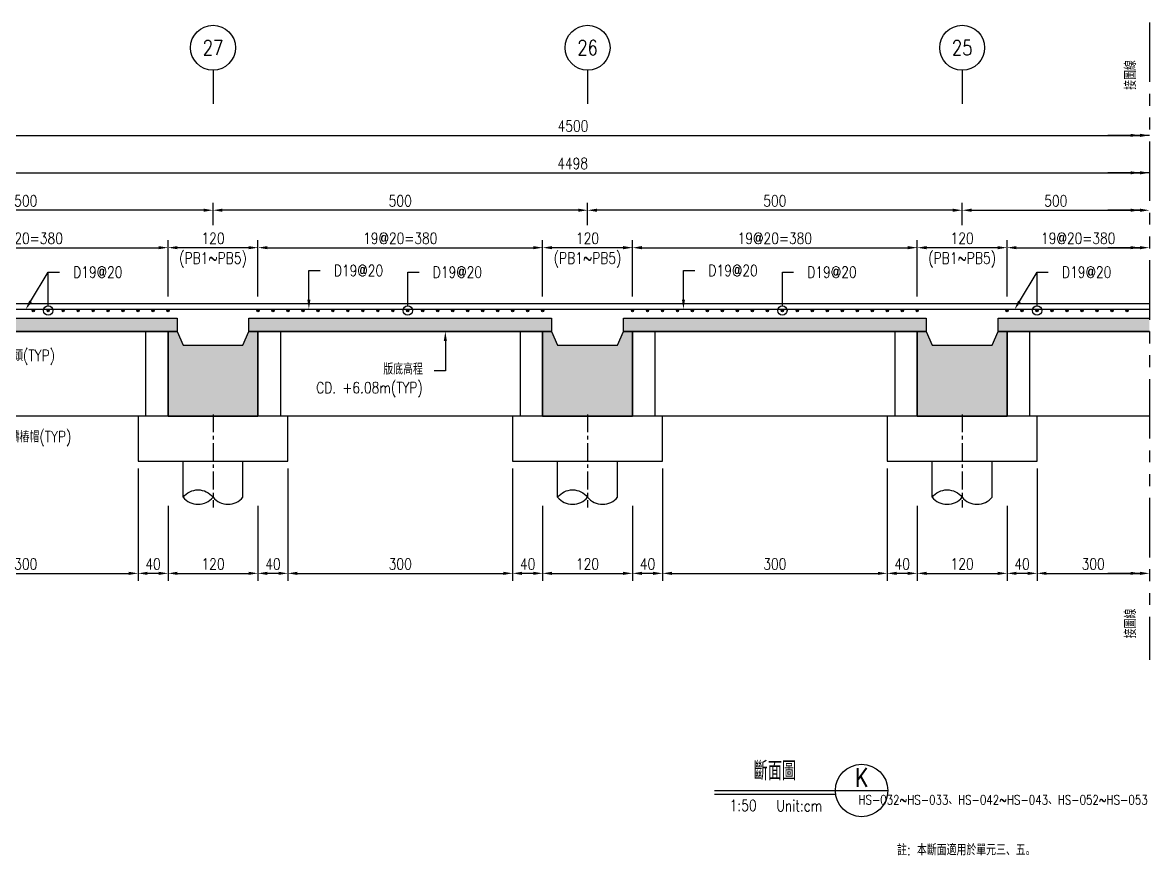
# Model space of a CAD drawing. Extents: x -791 to 13121, y -31587 to 2944.
# Drawn here: x 911 to 2415, y -16362 to -15249 of the extents above; entities that cross this region are included whole.
import ezdxf
from ezdxf import colors
from ezdxf.entities.mleader import LeaderData, LeaderLine
from ezdxf.enums import TextEntityAlignment as Align
from ezdxf.math import Vec2, Vec3

# ---------------------------------------------------------------- set-up
doc = ezdxf.new("R2010")
doc.units = 0
doc.header["$LTSCALE"] = 0.05
doc.linetypes.add('CENTER', pattern=[50.8, 31.75, -6.35, 6.35, -6.35])
doc.linetypes.add('PHANTOM', pattern=[63.5, 31.75, -6.35, 6.35, -6.35, 6.35, -6.35])
doc.layers.get('0').update_dxf_attribs({"linetype": 'CONTINUOUS'})
doc.layers.get('Defpoints').update_dxf_attribs({"linetype": 'CONTINUOUS'})
for name, color, linetype in [('HB_0', 7, 'CONTINUOUS'), ('HB_DIM', 1, 'CONTINUOUS'), ('HB_ReBar', 3, 'CONTINUOUS'), ('HB_SYMBOLS', 7, 'CONTINUOUS'), ('HB_TXT_CTEXT', 2, 'CONTINUOUS'), ('底圖', 7, 'CONTINUOUS'), ('預鑄梁', 4, 'CONTINUOUS'), ('預鑄版_HATCH', 253, 'CONTINUOUS')]:
    doc.layers.add(name, color=color, linetype=linetype)
doc.styles.get("Standard").update_dxf_attribs({"font": 'ROMANS.shx', "width": 0.8, "bigfont": 'lchinap.shx'})
doc.dimstyles.new('50cm', dxfattribs={"dimscale": 5, "dimtxt": 3, "dimasz": 2.5, "dimexe": 2, "dimexo": 2, "dimgap": 1, "dimtad": 1, "dimdsep": 46, "dimtxsty": 'Standard', "dimcen": 0, "dimclrt": 2, "dimadec": 0, "dimazin": 0, "dimtfac": 1, "dimtix": 1, "dimtmove": 2, "dimatfit": 3, "dimfxl": 0, "dimtolj": 1, "dimtzin": 0, "dimarcsym": 0})

# ---------------------------------------------------------------- blocks, each defined once
blk = doc.blocks.new('CA')
at = {"layer": 'HB_SYMBOLS', "color": 3, "linetype": 'Continuous'}
blk.add_line((0, 0), (14, 0), dxfattribs=at)
at = {"layer": 'HB_SYMBOLS', "color": 4, "linetype": 'Continuous'}
blk.add_circle((7, 0), 7, dxfattribs=at)
at = {"layer": 'HB_SYMBOLS', "color": 3, "linetype": 'Continuous', "width": 0.8}
blk.add_attdef('A', text='', height=5, dxfattribs=at).set_placement((7, 3.5), align=Align.MIDDLE)
at = {"layer": 'HB_SYMBOLS', "color": 1, "linetype": 'Continuous', "width": 0.8}
blk.add_attdef('HB2002', text='', height=2.5, dxfattribs=at).set_placement((7, -2.5), align=Align.MIDDLE)
blk = doc.blocks.new('*D2001')
at = {"layer": 'Defpoints', "color": 0}
for p in [(0, 325), (-1999, 150), (0, 150)]:
    blk.add_point(p, dxfattribs=at)
at = {"layer": 'HB_DIM', "color": 0, "lineweight": -2}
for p, q in [((-1999, 160), (-1999, 335)), ((-1986.5, 325), (-12.5, 325))]:
    blk.add_line(p, q, dxfattribs=at)
at = {"layer": 'HB_DIM', "color": 0}
for points in [[(-1986.5, 327.1), (-1986.5, 322.9), (-1999, 325)], [(-12.5, 327.1), (-12.5, 322.9), (0, 325)]]:
    blk.add_solid(points, dxfattribs=at)
at = {"layer": 'HB_DIM', "color": 2, "insert": (-770, 337.5), "char_height": 15, "attachment_point": 5}
blk.add_mtext('\\A1;4498', dxfattribs=at)
blk = doc.blocks.new('*D2002')
at = {"layer": 'Defpoints', "color": 0}
for p in [(0, 375), (-2000, 150), (0, 150)]:
    blk.add_point(p, dxfattribs=at)
at = {"layer": 'HB_DIM', "color": 0, "lineweight": -2}
for p, q in [((-2000, 160), (-2000, 385)), ((-1987.5, 375), (-12.5, 375))]:
    blk.add_line(p, q, dxfattribs=at)
at = {"layer": 'HB_DIM', "color": 0}
for points in [[(-1987.5, 377.1), (-1987.5, 372.9), (-2000, 375)], [(-12.5, 377.1), (-12.5, 372.9), (0, 375)]]:
    blk.add_solid(points, dxfattribs=at)
at = {"layer": 'HB_DIM', "color": 2, "insert": (-769.5, 387.5), "char_height": 15, "attachment_point": 5}
blk.add_mtext('\\A1;4500', dxfattribs=at)
blk = doc.blocks.new('預鑄樁帽2x2')
at = {"layer": 'HB_0'}
blk.add_lwpolyline([(-100, 0), (100, 0), (100, 60), (-100, 60)], close=True, dxfattribs=at)
blk = doc.blocks.new('PB2')
at = {"layer": 'HB_0'}
h = blk.add_hatch(color=253, dxfattribs=at)
h.dxf.hatch_style = 1
h.paths.add_polyline_path([(0, 0), (0, 113), (12, 113), (20, 95), (100, 95), (108, 113), (120, 113), (120, 0)])
at = {"layer": '預鑄梁'}
blk.add_lwpolyline([(0, 0), (0, 113), (12, 113), (20, 95), (100, 95), (108, 113), (120, 113), (120, 0), (0, 0)], dxfattribs=at)
blk = doc.blocks.new('PS57')
at = {"layer": '預鑄版_HATCH', "linetype": 'Continuous'}
h = blk.add_hatch(color=256, dxfattribs=at)
h.dxf.hatch_style = 2
h.paths.add_polyline_path([(0, 18), (404, 18), (404, 0), (0, 0)])
at = {"layer": 'HB_0', "color": 7, "linetype": 'Continuous'}
blk.add_lwpolyline([(0, 18), (404, 18), (404, 0), (0, 0)], close=True, dxfattribs=at)
blk = doc.blocks.new('gr_t')
at = {"layer": 'HB_SYMBOLS', "color": 4, "linetype": 'Continuous'}
blk.add_line((0, -6), (0, -15), dxfattribs=at)
blk.add_circle((0, 0), 6, dxfattribs=at)
at = {"layer": 'HB_SYMBOLS', "color": 4, "linetype": 'Continuous', "width": 0.8}
blk.add_attdef('A', text='', height=4.5, dxfattribs=at).set_placement((0, 0), align=Align.MIDDLE)
blk = doc.blocks.new('*D2005')
at = {"layer": 'Defpoints', "color": 0}
for p in [(-310, 225), (-690, 150), (-310, 150)]:
    blk.add_point(p, dxfattribs=at)
at = {"layer": 'HB_DIM', "color": 0, "lineweight": -2}
for p, q in [((-690, 160), (-690, 235)), ((-310, 160), (-310, 235)), ((-677.5, 225), (-322.5, 225))]:
    blk.add_line(p, q, dxfattribs=at)
at = {"layer": 'HB_DIM', "color": 0}
for points in [[(-677.5, 227.1), (-677.5, 222.9), (-690, 225)], [(-322.5, 227.1), (-322.5, 222.9), (-310, 225)]]:
    blk.add_solid(points, dxfattribs=at)
at = {"layer": 'HB_DIM', "color": 2, "insert": (-500, 237.5), "char_height": 15, "attachment_point": 5}
blk.add_mtext('\\A1;19@20=380', dxfattribs=at)
blk = doc.blocks.new('*D2006')
at = {"layer": 'Defpoints', "color": 0}
for p in [(-810, 225), (-1190, 150), (-810, 150)]:
    blk.add_point(p, dxfattribs=at)
at = {"layer": 'HB_DIM', "color": 0, "lineweight": -2}
for p, q in [((-1190, 160), (-1190, 235)), ((-810, 160), (-810, 235)), ((-1177.5, 225), (-822.5, 225))]:
    blk.add_line(p, q, dxfattribs=at)
at = {"layer": 'HB_DIM', "color": 0}
for points in [[(-1177.5, 227.1), (-1177.5, 222.9), (-1190, 225)], [(-822.5, 227.1), (-822.5, 222.9), (-810, 225)]]:
    blk.add_solid(points, dxfattribs=at)
at = {"layer": 'HB_DIM', "color": 2, "insert": (-1000, 237.5), "char_height": 15, "attachment_point": 5}
blk.add_mtext('\\A1;19@20=380', dxfattribs=at)
blk = doc.blocks.new('*D2007')
at = {"layer": 'Defpoints', "color": 0}
for p in [(-1310, 225), (-1690, 150), (-1310, 150)]:
    blk.add_point(p, dxfattribs=at)
at = {"layer": 'HB_DIM', "color": 0, "lineweight": -2}
for p, q in [((-1690, 160), (-1690, 235)), ((-1310, 160), (-1310, 235)), ((-1677.5, 225), (-1322.5, 225))]:
    blk.add_line(p, q, dxfattribs=at)
at = {"layer": 'HB_DIM', "color": 0}
for points in [[(-1677.5, 227.1), (-1677.5, 222.9), (-1690, 225)], [(-1322.5, 227.1), (-1322.5, 222.9), (-1310, 225)]]:
    blk.add_solid(points, dxfattribs=at)
at = {"layer": 'HB_DIM', "color": 2, "insert": (-1500, 237.5), "char_height": 15, "attachment_point": 5}
blk.add_mtext('\\A1;19@20=380', dxfattribs=at)
blk = doc.blocks.new('ReBarPoint')
at = {"layer": 'HB_0'}
h = blk.add_hatch(color=0, dxfattribs=at)
h.dxf.hatch_style = 1
edge = h.paths.add_edge_path()
edge.add_arc((0, 0), 1.5, 0, 360)
at = {"layer": 'HB_ReBar', "color": 0}
blk.add_circle((0, 0), 1.5, dxfattribs=at)
blk = doc.blocks.new('*D2011')
at = {"layer": 'Defpoints', "color": 0}
for p in [(-850, -60), (-1150, -110), (-850, -210)]:
    blk.add_point(p, dxfattribs=at)
at = {"layer": 'HB_DIM', "color": 0, "lineweight": -2}
for p, q in [((-850, -70), (-850, -220)), ((-1150, -120), (-1150, -220)), ((-1137.5, -210), (-862.5, -210))]:
    blk.add_line(p, q, dxfattribs=at)
at = {"layer": 'HB_DIM', "color": 0}
for points in [[(-1137.5, -207.9), (-1137.5, -212.1), (-1150, -210)], [(-862.5, -207.9), (-862.5, -212.1), (-850, -210)]]:
    blk.add_solid(points, dxfattribs=at)
at = {"layer": 'HB_DIM', "color": 2, "insert": (-1000, -197.5), "char_height": 15, "attachment_point": 5}
blk.add_mtext('\\A1;300', dxfattribs=at)
blk = doc.blocks.new('*D2012')
at = {"layer": 'Defpoints', "color": 0}
for p in [(-1310, -110), (-1190, -110), (-1190, -210)]:
    blk.add_point(p, dxfattribs=at)
at = {"layer": 'HB_DIM', "color": 0, "lineweight": -2}
for p, q in [((-1310, -120), (-1310, -220)), ((-1190, -120), (-1190, -220)), ((-1297.5, -210), (-1202.5, -210))]:
    blk.add_line(p, q, dxfattribs=at)
at = {"layer": 'HB_DIM', "color": 0}
for points in [[(-1297.5, -207.9), (-1297.5, -212.1), (-1310, -210)], [(-1202.5, -207.9), (-1202.5, -212.1), (-1190, -210)]]:
    blk.add_solid(points, dxfattribs=at)
at = {"layer": 'HB_DIM', "color": 2, "insert": (-1250, -197.5), "char_height": 15, "attachment_point": 5}
blk.add_mtext('\\A1;120', dxfattribs=at)
blk = doc.blocks.new('*D2013')
at = {"layer": 'Defpoints', "color": 0}
for p in [(-1150, -60), (-1190, -110), (-1190, -210)]:
    blk.add_point(p, dxfattribs=at)
at = {"layer": 'HB_DIM', "color": 0, "lineweight": -2}
for p, q in [((-1150, -70), (-1150, -220)), ((-1190, -120), (-1190, -220)), ((-1162.5, -210), (-1177.5, -210))]:
    blk.add_line(p, q, dxfattribs=at)
at = {"layer": 'HB_DIM', "color": 0}
for points in [[(-1177.5, -207.9), (-1177.5, -212.1), (-1190, -210)], [(-1162.5, -207.9), (-1162.5, -212.1), (-1150, -210)]]:
    blk.add_solid(points, dxfattribs=at)
at = {"layer": 'HB_DIM', "color": 2, "insert": (-1170, -197.5), "char_height": 15, "attachment_point": 5}
blk.add_mtext('\\A1;40', dxfattribs=at)
blk = doc.blocks.new('*D2014')
at = {"layer": 'Defpoints', "color": 0}
for p in [(-1650, -60), (-1350, -60), (-1350, -210)]:
    blk.add_point(p, dxfattribs=at)
at = {"layer": 'HB_DIM', "color": 0, "lineweight": -2}
for p, q in [((-1650, -70), (-1650, -220)), ((-1350, -70), (-1350, -220)), ((-1637.5, -210), (-1362.5, -210))]:
    blk.add_line(p, q, dxfattribs=at)
at = {"layer": 'HB_DIM', "color": 0}
for points in [[(-1637.5, -207.9), (-1637.5, -212.1), (-1650, -210)], [(-1362.5, -207.9), (-1362.5, -212.1), (-1350, -210)]]:
    blk.add_solid(points, dxfattribs=at)
at = {"layer": 'HB_DIM', "color": 2, "insert": (-1500, -197.5), "char_height": 15, "attachment_point": 5}
blk.add_mtext('\\A1;300', dxfattribs=at)
blk = doc.blocks.new('*D2015')
at = {"layer": 'Defpoints', "color": 0}
for p in [(-1350, -60), (-1310, -110), (-1350, -210)]:
    blk.add_point(p, dxfattribs=at)
at = {"layer": 'HB_DIM', "color": 0, "lineweight": -2}
for p, q in [((-1350, -70), (-1350, -220)), ((-1310, -120), (-1310, -220)), ((-1322.5, -210), (-1337.5, -210))]:
    blk.add_line(p, q, dxfattribs=at)
at = {"layer": 'HB_DIM', "color": 0}
for points in [[(-1337.5, -207.9), (-1337.5, -212.1), (-1350, -210)], [(-1322.5, -207.9), (-1322.5, -212.1), (-1310, -210)]]:
    blk.add_solid(points, dxfattribs=at)
at = {"layer": 'HB_DIM', "color": 2, "insert": (-1330, -197.5), "char_height": 15, "attachment_point": 5}
blk.add_mtext('\\A1;40', dxfattribs=at)
blk = doc.blocks.new('*D2021')
at = {"layer": 'Defpoints', "color": 0}
for p in [(-310, -110), (-190, -110), (-190, -210)]:
    blk.add_point(p, dxfattribs=at)
at = {"layer": 'HB_DIM', "color": 0, "lineweight": -2}
for p, q in [((-310, -120), (-310, -220)), ((-190, -120), (-190, -220)), ((-297.5, -210), (-202.5, -210))]:
    blk.add_line(p, q, dxfattribs=at)
at = {"layer": 'HB_DIM', "color": 0}
for points in [[(-297.5, -207.9), (-297.5, -212.1), (-310, -210)], [(-202.5, -207.9), (-202.5, -212.1), (-190, -210)]]:
    blk.add_solid(points, dxfattribs=at)
at = {"layer": 'HB_DIM', "color": 2, "insert": (-250, -197.5), "char_height": 15, "attachment_point": 5}
blk.add_mtext('\\A1;120', dxfattribs=at)
blk = doc.blocks.new('*D2022')
at = {"layer": 'Defpoints', "color": 0}
for p in [(-150, -60), (-190, -110), (-190, -210)]:
    blk.add_point(p, dxfattribs=at)
at = {"layer": 'HB_DIM', "color": 0, "lineweight": -2}
for p, q in [((-150, -70), (-150, -220)), ((-190, -120), (-190, -220)), ((-162.5, -210), (-177.5, -210))]:
    blk.add_line(p, q, dxfattribs=at)
at = {"layer": 'HB_DIM', "color": 0}
for points in [[(-177.5, -207.9), (-177.5, -212.1), (-190, -210)], [(-162.5, -207.9), (-162.5, -212.1), (-150, -210)]]:
    blk.add_solid(points, dxfattribs=at)
at = {"layer": 'HB_DIM', "color": 2, "insert": (-170, -197.5), "char_height": 15, "attachment_point": 5}
blk.add_mtext('\\A1;40', dxfattribs=at)
blk = doc.blocks.new('*D2023')
at = {"layer": 'Defpoints', "color": 0}
for p in [(-350, -60), (-650, -110), (-350, -210)]:
    blk.add_point(p, dxfattribs=at)
at = {"layer": 'HB_DIM', "color": 0, "lineweight": -2}
for p, q in [((-350, -70), (-350, -220)), ((-650, -120), (-650, -220)), ((-637.5, -210), (-362.5, -210))]:
    blk.add_line(p, q, dxfattribs=at)
at = {"layer": 'HB_DIM', "color": 0}
for points in [[(-637.5, -207.9), (-637.5, -212.1), (-650, -210)], [(-362.5, -207.9), (-362.5, -212.1), (-350, -210)]]:
    blk.add_solid(points, dxfattribs=at)
at = {"layer": 'HB_DIM', "color": 2, "insert": (-500, -197.5), "char_height": 15, "attachment_point": 5}
blk.add_mtext('\\A1;300', dxfattribs=at)
blk = doc.blocks.new('*D2024')
at = {"layer": 'Defpoints', "color": 0}
for p in [(-350, -60), (-310, -110), (-350, -210)]:
    blk.add_point(p, dxfattribs=at)
at = {"layer": 'HB_DIM', "color": 0, "lineweight": -2}
for p, q in [((-350, -70), (-350, -220)), ((-310, -120), (-310, -220)), ((-322.5, -210), (-337.5, -210))]:
    blk.add_line(p, q, dxfattribs=at)
at = {"layer": 'HB_DIM', "color": 0}
for points in [[(-337.5, -207.9), (-337.5, -212.1), (-350, -210)], [(-322.5, -207.9), (-322.5, -212.1), (-310, -210)]]:
    blk.add_solid(points, dxfattribs=at)
at = {"layer": 'HB_DIM', "color": 2, "insert": (-330, -197.5), "char_height": 15, "attachment_point": 5}
blk.add_mtext('\\A1;40', dxfattribs=at)
blk = doc.blocks.new('*D2025')
at = {"layer": 'Defpoints', "color": 0}
for p in [(-810, -110), (-690, -110), (-690, -210)]:
    blk.add_point(p, dxfattribs=at)
at = {"layer": 'HB_DIM', "color": 0, "lineweight": -2}
for p, q in [((-810, -120), (-810, -220)), ((-690, -120), (-690, -220)), ((-797.5, -210), (-702.5, -210))]:
    blk.add_line(p, q, dxfattribs=at)
at = {"layer": 'HB_DIM', "color": 0}
for points in [[(-797.5, -207.9), (-797.5, -212.1), (-810, -210)], [(-702.5, -207.9), (-702.5, -212.1), (-690, -210)]]:
    blk.add_solid(points, dxfattribs=at)
at = {"layer": 'HB_DIM', "color": 2, "insert": (-750, -197.5), "char_height": 15, "attachment_point": 5}
blk.add_mtext('\\A1;120', dxfattribs=at)
blk = doc.blocks.new('*D2026')
at = {"layer": 'Defpoints', "color": 0}
for p in [(-650, -60), (-690, -110), (-690, -210)]:
    blk.add_point(p, dxfattribs=at)
at = {"layer": 'HB_DIM', "color": 0, "lineweight": -2}
for p, q in [((-650, -70), (-650, -220)), ((-690, -120), (-690, -220)), ((-662.5, -210), (-677.5, -210))]:
    blk.add_line(p, q, dxfattribs=at)
at = {"layer": 'HB_DIM', "color": 0}
for points in [[(-677.5, -207.9), (-677.5, -212.1), (-690, -210)], [(-662.5, -207.9), (-662.5, -212.1), (-650, -210)]]:
    blk.add_solid(points, dxfattribs=at)
at = {"layer": 'HB_DIM', "color": 2, "insert": (-670, -197.5), "char_height": 15, "attachment_point": 5}
blk.add_mtext('\\A1;40', dxfattribs=at)
blk = doc.blocks.new('*D2027')
at = {"layer": 'Defpoints', "color": 0}
for p in [(-850, -60), (-810, -110), (-850, -210)]:
    blk.add_point(p, dxfattribs=at)
at = {"layer": 'HB_DIM', "color": 0, "lineweight": -2}
for p, q in [((-850, -70), (-850, -220)), ((-810, -120), (-810, -220)), ((-822.5, -210), (-837.5, -210))]:
    blk.add_line(p, q, dxfattribs=at)
at = {"layer": 'HB_DIM', "color": 0}
for points in [[(-837.5, -207.9), (-837.5, -212.1), (-850, -210)], [(-822.5, -207.9), (-822.5, -212.1), (-810, -210)]]:
    blk.add_solid(points, dxfattribs=at)
at = {"layer": 'HB_DIM', "color": 2, "insert": (-830, -197.5), "char_height": 15, "attachment_point": 5}
blk.add_mtext('\\A1;40', dxfattribs=at)
blk = doc.blocks.new('*D2028')
at = {"layer": 'Defpoints', "color": 0}
for p in [(0, 225), (0, 225), (-190, 150)]:
    blk.add_point(p, dxfattribs=at)
at = {"layer": 'HB_DIM', "color": 0, "lineweight": -2}
for p, q in [((-190, 160), (-190, 235)), ((-177.5, 225), (-12.5, 225))]:
    blk.add_line(p, q, dxfattribs=at)
at = {"layer": 'HB_DIM', "color": 0}
for points in [[(-177.5, 227.1), (-177.5, 222.9), (-190, 225)], [(-12.5, 227.1), (-12.5, 222.9), (0, 225)]]:
    blk.add_solid(points, dxfattribs=at)
at = {"layer": 'HB_DIM', "color": 2, "insert": (-95, 237.5), "char_height": 15, "attachment_point": 5}
blk.add_mtext('\\A1;19@20=380', dxfattribs=at)
blk = doc.blocks.new('*D2029')
at = {"layer": 'Defpoints', "color": 0}
for p in [(-150, -60), (0, -210), (0, -210)]:
    blk.add_point(p, dxfattribs=at)
at = {"layer": 'HB_DIM', "color": 0, "lineweight": -2}
for p, q in [((-150, -70), (-150, -220)), ((-137.5, -210), (-12.5, -210))]:
    blk.add_line(p, q, dxfattribs=at)
at = {"layer": 'HB_DIM', "color": 0}
for points in [[(-137.5, -207.9), (-137.5, -212.1), (-150, -210)], [(-12.5, -207.9), (-12.5, -212.1), (0, -210)]]:
    blk.add_solid(points, dxfattribs=at)
at = {"layer": 'HB_DIM', "color": 2, "insert": (-75, -197.5), "char_height": 15, "attachment_point": 5}
blk.add_mtext('\\A1;300', dxfattribs=at)
blk = doc.blocks.new('_DotBlank')
at = {"color": 0, "linetype": 'ByBlock', "lineweight": -2}
blk.add_line((-0.5, 0), (-1, 0), dxfattribs=at)
blk.add_circle((0, 0), 0.5, dxfattribs=at)
blk = doc.blocks.new('*D2031')
at = {"layer": 'Defpoints', "color": 0}
for p in [(-750, 275), (-750, 245), (-250, 245)]:
    blk.add_point(p, dxfattribs=at)
at = {"layer": 'HB_DIM', "color": 0, "lineweight": -2}
for p, q in [((-750, 255), (-750, 285)), ((-262.5, 275), (-737.5, 275)), ((-250, 255), (-250, 285))]:
    blk.add_line(p, q, dxfattribs=at)
at = {"layer": 'HB_DIM', "color": 0}
for points in [[(-737.5, 277.1), (-737.5, 272.9), (-750, 275)], [(-262.5, 277.1), (-262.5, 272.9), (-250, 275)]]:
    blk.add_solid(points, dxfattribs=at)
at = {"layer": 'HB_DIM', "color": 2, "insert": (-500, 287.5), "char_height": 15, "attachment_point": 5}
blk.add_mtext('\\A1;500', dxfattribs=at)
blk = doc.blocks.new('*D2032')
at = {"layer": 'Defpoints', "color": 0}
for p in [(-1250, 275), (-1250, 245), (-750, 245)]:
    blk.add_point(p, dxfattribs=at)
at = {"layer": 'HB_DIM', "color": 0, "lineweight": -2}
for p, q in [((-1250, 255), (-1250, 285)), ((-762.5, 275), (-1237.5, 275)), ((-750, 255), (-750, 285))]:
    blk.add_line(p, q, dxfattribs=at)
at = {"layer": 'HB_DIM', "color": 0}
for points in [[(-1237.5, 277.1), (-1237.5, 272.9), (-1250, 275)], [(-762.5, 277.1), (-762.5, 272.9), (-750, 275)]]:
    blk.add_solid(points, dxfattribs=at)
at = {"layer": 'HB_DIM', "color": 2, "insert": (-1000, 287.5), "char_height": 15, "attachment_point": 5}
blk.add_mtext('\\A1;500', dxfattribs=at)
blk = doc.blocks.new('*D2033')
at = {"layer": 'Defpoints', "color": 0}
for p in [(-1750, 275), (-1750, 245), (-1250, 245)]:
    blk.add_point(p, dxfattribs=at)
at = {"layer": 'HB_DIM', "color": 0, "lineweight": -2}
for p, q in [((-1750, 255), (-1750, 285)), ((-1262.5, 275), (-1737.5, 275)), ((-1250, 255), (-1250, 285))]:
    blk.add_line(p, q, dxfattribs=at)
at = {"layer": 'HB_DIM', "color": 0}
for points in [[(-1737.5, 277.1), (-1737.5, 272.9), (-1750, 275)], [(-1262.5, 277.1), (-1262.5, 272.9), (-1250, 275)]]:
    blk.add_solid(points, dxfattribs=at)
at = {"layer": 'HB_DIM', "color": 2, "insert": (-1500, 287.5), "char_height": 15, "attachment_point": 5}
blk.add_mtext('\\A1;500', dxfattribs=at)
blk = doc.blocks.new('*D2034')
at = {"layer": 'Defpoints', "color": 0}
for p in [(0, 275), (0, 275), (-250, 245)]:
    blk.add_point(p, dxfattribs=at)
at = {"layer": 'HB_DIM', "color": 0, "lineweight": -2}
for p, q in [((-250, 255), (-250, 285)), ((-237.5, 275), (-12.5, 275))]:
    blk.add_line(p, q, dxfattribs=at)
at = {"layer": 'HB_DIM', "color": 0}
for points in [[(-237.5, 277.1), (-237.5, 272.9), (-250, 275)], [(-12.5, 277.1), (-12.5, 272.9), (0, 275)]]:
    blk.add_solid(points, dxfattribs=at)
at = {"layer": 'HB_DIM', "color": 2, "insert": (-125, 287.5), "char_height": 15, "attachment_point": 5}
blk.add_mtext('\\A1;500', dxfattribs=at)
blk = doc.blocks.new('*D2036')
at = {"layer": 'Defpoints', "color": 0}
for p in [(-1310, 225), (-1310, 150), (-1190, 150)]:
    blk.add_point(p, dxfattribs=at)
at = {"layer": 'HB_DIM', "color": 0, "lineweight": -2}
for p, q in [((-1310, 160), (-1310, 235)), ((-1190, 160), (-1190, 235)), ((-1202.5, 225), (-1297.5, 225))]:
    blk.add_line(p, q, dxfattribs=at)
at = {"layer": 'HB_DIM', "color": 0}
for points in [[(-1297.5, 227.1), (-1297.5, 222.9), (-1310, 225)], [(-1202.5, 227.1), (-1202.5, 222.9), (-1190, 225)]]:
    blk.add_solid(points, dxfattribs=at)
at = {"layer": 'HB_DIM', "color": 2, "char_height": 15, "attachment_point": 5}
for s, insert in [('\\A1;120', (-1250, 237.5)), ('\\A1;(PB1~PB5)', (-1250, 208.6))]:
    blk.add_mtext(s, dxfattribs=dict(at, insert=insert))
blk = doc.blocks.new('*D2037')
at = {"layer": 'Defpoints', "color": 0}
for p in [(-810, 225), (-810, 150), (-690, 150)]:
    blk.add_point(p, dxfattribs=at)
at = {"layer": 'HB_DIM', "color": 0, "lineweight": -2}
for p, q in [((-810, 160), (-810, 235)), ((-690, 160), (-690, 235)), ((-702.5, 225), (-797.5, 225))]:
    blk.add_line(p, q, dxfattribs=at)
at = {"layer": 'HB_DIM', "color": 0}
for points in [[(-797.5, 227.1), (-797.5, 222.9), (-810, 225)], [(-702.5, 227.1), (-702.5, 222.9), (-690, 225)]]:
    blk.add_solid(points, dxfattribs=at)
at = {"layer": 'HB_DIM', "color": 2, "char_height": 15, "attachment_point": 5}
for s, insert in [('\\A1;120', (-750, 237.5)), ('\\A1;(PB1~PB5)', (-750, 208.6))]:
    blk.add_mtext(s, dxfattribs=dict(at, insert=insert))
blk = doc.blocks.new('*D2038')
at = {"layer": 'Defpoints', "color": 0}
for p in [(-310, 225), (-310, 150), (-190, 150)]:
    blk.add_point(p, dxfattribs=at)
at = {"layer": 'HB_DIM', "color": 0, "lineweight": -2}
for p, q in [((-310, 160), (-310, 235)), ((-190, 160), (-190, 235)), ((-202.5, 225), (-297.5, 225))]:
    blk.add_line(p, q, dxfattribs=at)
at = {"layer": 'HB_DIM', "color": 0}
for points in [[(-297.5, 227.1), (-297.5, 222.9), (-310, 225)], [(-202.5, 227.1), (-202.5, 222.9), (-190, 225)]]:
    blk.add_solid(points, dxfattribs=at)
at = {"layer": 'HB_DIM', "color": 2, "char_height": 15, "attachment_point": 5}
for s, insert in [('\\A1;120', (-250, 237.5)), ('\\A1;(PB1~PB5)', (-250, 208.6))]:
    blk.add_mtext(s, dxfattribs=dict(at, insert=insert))
blk = doc.blocks.new('80cm直樁')
at = {"layer": 'HB_0', "linetype": 'Continuous'}
for p, q in [((-40, -48.1), (-40, 0)), ((40, -48.1), (40, 0))]:
    blk.add_line(p, q, dxfattribs=at)
for points in [[(-40, -48.1, -0.48), (0, -48.1, 0.48), (40, -48.1, 0.48)], [(-40, -48.1, 0.48), (0, -48.1, 0.48)]]:
    blk.add_lwpolyline(points, format="xyb", dxfattribs=at)
at = {"layer": 'HB_DIM', "color": 1, "linetype": 'CENTER', "ltscale": 15}
blk.add_line((0, 62.2), (0, -62.2), dxfattribs=at)
blk = doc.blocks.new('斷面圖K左')
at = {"layer": '預鑄版_HATCH', "linetype": 'Continuous'}
h = blk.add_hatch(color=256, dxfattribs=at)
h.dxf.hatch_style = 2
h.paths.add_polyline_path([(-202, 131), (-202, 113), (0, 113), (0, 131)])
at = {"layer": 'HB_0', "color": 252}
for p, q in [((-1340, 113), (-1340, 0)), ((-1160, 113), (-1160, 0)), ((-840, 113), (-840, 0)), ((-660, 113), (-660, 0)), ((-340, 113), (-340, 0)), ((-160, 113), (-160, 0))]:
    blk.add_line(p, q, dxfattribs=at)
at = {"layer": 'HB_0', "color": 4}
blk.add_lwpolyline([(0, 150), (-1999, 150), (-1999, 113), (-1810, 113), (-1810, 0), (-1690, 0), (-1690, 113), (-1310, 113), (-1310, 0), (-1190, 0), (-1190, 113), (-810, 113), (-810, 0), (-690, 0), (-690, 113), (-310, 113), (-310, 0), (-190, 0), (-190, 113), (0, 113), (0, 113), (0, 113), (0, 113), (0, 113)], dxfattribs=at)
at = {"layer": 'HB_0', "color": 7, "linetype": 'Continuous'}
blk.add_lwpolyline([(0, 113), (-202, 113), (-202, 131), (0, 131)], dxfattribs=at)
at = {"layer": 'HB_0'}
blk.add_lwpolyline([(0, 0), (-1999, 0), (-1999, 114)], dxfattribs=at)
at = {"layer": 'HB_DIM', "color": 4, "linetype": 'PHANTOM', "ltscale": 50}
blk.add_line((0, 525.713), (0, -325.713), dxfattribs=at)
at = {"layer": 'HB_ReBar'}
blk.add_lwpolyline([(0, 142.5), (-1989, 142.5)], dxfattribs=at)
at = {"layer": 'HB_0'}
for name, p in [('PS57', (-1702, 113)), ('PS57', (-1202, 113)), ('PS57', (-702, 113)), ('PB2', (-1310, 0)), ('PB2', (-810, 0)), ('PB2', (-310, 0)), ('80cm直樁', (-1250, -60)), ('80cm直樁', (-750, -60)), ('80cm直樁', (-250, -60)), ('預鑄樁帽2x2', (-1250, -60)), ('預鑄樁帽2x2', (-750, -60)), ('預鑄樁帽2x2', (-250, -60))]:
    blk.add_blockref(name, p, dxfattribs=at)
at = {"layer": 'HB_ReBar'}
for p in [(-1490, 141), (-1470, 141), (-1450, 141), (-1430, 141), (-1410, 141), (-1390, 141), (-1370, 141), (-1350, 141), (-1330, 141), (-1310, 141), (-1190, 141), (-1170, 141), (-1150, 141), (-1130, 141), (-1110, 141), (-1090, 141), (-1070, 141), (-1050, 141), (-1030, 141), (-1010, 141), (-990, 141), (-970, 141), (-950, 141), (-930, 141), (-910, 141), (-890, 141), (-870, 141), (-850, 141), (-830, 141), (-810, 141), (-690, 141), (-670, 141), (-650, 141), (-630, 141), (-610, 141), (-590, 141), (-570, 141), (-550, 141), (-530, 141), (-510, 141), (-490, 141), (-470, 141), (-450, 141), (-430, 141), (-410, 141), (-390, 141), (-370, 141), (-350, 141), (-330, 141), (-310, 141), (-190, 141), (-170, 141), (-150, 141), (-130, 141), (-110, 141), (-90, 141), (-70, 141), (-50, 141), (-30, 141)]:
    blk.add_blockref('ReBarPoint', p, dxfattribs=at)
at = {"layer": '底圖'}
ref = blk.add_blockref('gr_t', (-1250, 492.059), dxfattribs=dict(at, xscale=5, yscale=5, zscale=5))
ref.add_attrib('A', '27', dxfattribs={"layer": 'HB_SYMBOLS', "color": 4, "linetype": 'Continuous', "height": 20, "width": 0.8}).set_placement((-1250, 492.059), align=Align.MIDDLE)
ref = blk.add_blockref('gr_t', (-750, 492.059), dxfattribs=dict(at, xscale=5, yscale=5, zscale=5))
ref.add_attrib('A', '26', dxfattribs={"layer": 'HB_SYMBOLS', "color": 4, "linetype": 'Continuous', "height": 20, "width": 0.8}).set_placement((-750, 492.059), align=Align.MIDDLE)
ref = blk.add_blockref('gr_t', (-250, 492.059), dxfattribs=dict(at, xscale=5, yscale=5, zscale=5))
ref.add_attrib('A', '25', dxfattribs={"layer": 'HB_SYMBOLS', "color": 4, "linetype": 'Continuous', "height": 20, "width": 0.8}).set_placement((-250, 492.059), align=Align.MIDDLE)
at = {"layer": 'HB_TXT_CTEXT', "linetype": 'Continuous', "width": 0.8}
for p in [(-26.189, 455.648, 0), (-26.189, -276.908, 0)]:
    blk.add_text('接圖線', height=15, rotation=90, dxfattribs=at).set_placement(p, align=Align.MIDDLE)
at = {"layer": 'HB_DIM'}
for base, p1, text, picture, middle in [((0, 375), (-2000, 150), '4500', '*D2002', (-769.52, 387.5)), ((0, 325), (-1999, 150), '4498', '*D2001', (-770.02, 337.5))]:
    dim = blk.add_linear_dim(base=base, p1=p1, p2=(0, 150), text=text, dimstyle='50cm', override={"dimse2": 1}, dxfattribs=at)
    dim.commit()
    dim.dimension.update_dxf_attribs({"geometry": picture, "text_midpoint": middle, "dimtype": 160})
for base, p1, p2, picture, middle in [((-1750, 275), (-1250, 245), (-1750, 245), '*D2033', (-1500, 287.5)), ((-1250, 275), (-750, 245), (-1250, 245), '*D2032', (-1000, 287.5)), ((-750, 275), (-250, 245), (-750, 245), '*D2031', (-500, 287.5)), ((-1350, -210), (-1650, -60), (-1350, -60), '*D2014', (-1500, -197.5)), ((-1350, -210), (-1310, -110), (-1350, -60), '*D2015', (-1330, -197.5)), ((-1190, -210), (-1150, -60), (-1190, -110), '*D2013', (-1170, -197.5)), ((-850, -210), (-1150, -110), (-850, -60), '*D2011', (-1000, -197.5)), ((-850, -210), (-810, -110), (-850, -60), '*D2027', (-830, -197.5)), ((-690, -210), (-650, -60), (-690, -110), '*D2026', (-670, -197.5)), ((-350, -210), (-650, -110), (-350, -60), '*D2023', (-500, -197.5)), ((-350, -210), (-310, -110), (-350, -60), '*D2024', (-330, -197.5)), ((-190, -210), (-150, -60), (-190, -110), '*D2022', (-170, -197.5)), ((-1190, -210), (-1310, -110), (-1190, -110), '*D2012', (-1250, -197.5)), ((-690, -210), (-810, -110), (-690, -110), '*D2025', (-750, -197.5)), ((-190, -210), (-310, -110), (-190, -110), '*D2021', (-250, -197.5))]:
    dim = blk.add_linear_dim(base=base, p1=p1, p2=p2, dimstyle='50cm', dxfattribs=at)
    dim.commit()
    dim.dimension.update_dxf_attribs({"geometry": picture, "text_midpoint": middle})
for base, p1, p2, text, picture, middle in [((0, 275), (-250, 245), (0, 275), '500', '*D2034', (-125, 287.5)), ((-1310, 225), (-1690, 150), (-1310, 150), '19@20=<>', '*D2007', (-1500, 237.5)), ((-810, 225), (-1190, 150), (-810, 150), '19@20=<>', '*D2006', (-1000, 237.5)), ((-310, 225), (-690, 150), (-310, 150), '19@20=<>', '*D2005', (-500, 237.5)), ((0, 225), (-190, 150), (0, 225), '19@20=380', '*D2028', (-95, 237.5)), ((0, -210), (-150, -60), (0, -210), '300', '*D2029', (-75, -197.5))]:
    dim = blk.add_linear_dim(base=base, p1=p1, p2=p2, text=text, dimstyle='50cm', dxfattribs=at)
    dim.commit()
    dim.dimension.update_dxf_attribs({"geometry": picture, "text_midpoint": middle})
for base, p1, p2, picture, middle in [((-1310, 225), (-1190, 150), (-1310, 150), '*D2036', (-1250, 225)), ((-810, 225), (-690, 150), (-810, 150), '*D2037', (-750, 225)), ((-310, 225), (-190, 150), (-310, 150), '*D2038', (-250, 225))]:
    dim = blk.add_linear_dim(base=base, p1=p1, p2=p2, angle=180, text='<>\\X(PB1~PB5)', dimstyle='50cm', dxfattribs=at)
    dim.commit()
    dim.dimension.update_dxf_attribs({"geometry": picture, "text_midpoint": middle})
for points in [[(-12.486, 375), (-55.491, 375)], [(0.047, 375), (-42.958, 375)], [(-12.486, 325), (-55.491, 325)], [(0.047, 325), (-42.958, 325)], [(-12.439, 275), (-55.445, 275)], [(-12.486, 225), (-55.491, 225)], [(-12.486, -210), (-55.491, -210)]]:
    blk.add_leader(points, dimstyle='50cm', override={"dimse2": 1}, dxfattribs=at)
ml = blk.add_multileader_mtext('Standard', dxfattribs=at)
ml.set_content('  ', color=2)
ml.set_leader_properties(color=1)
ml.build(insert=Vec2(0, 0))
ml.multileader.update_dxf_attribs({"dogleg_length": 3, "arrow_head_size": 12.5, "scale": 5})
ctx = ml.context
ctx.base_point, ctx.scale, ctx.char_height, ctx.arrow_head_size, ctx.landing_gap_size, ctx.plane_origin = Vec3(-1455, 192.393), 5, 15, 12.5, 15, Vec3(-1490, 141)
ctx.text_align_type = 2
notes = []
notes.append((ctx, [(0, (1, 1, 0), (-1470, 192.393), (1, 0), 15, [(0, [(-1500, 142.5)], 0, [])])]))
ctx.mtext.insert, ctx.mtext.alignment, ctx.mtext.flow_direction = Vec3(-1416, 199.893), 3, 5
ml = blk.add_multileader_mtext('Standard', dxfattribs=at)
ml.set_content('D19@20', color=2)
ml.set_leader_properties(color=1)
ml.set_arrow_properties(name='DOTBLANK')
ml.build(insert=Vec2(0, 0))
ml.multileader.update_dxf_attribs({"dogleg_length": 3, "arrow_head_size": 12.5, "scale": 5})
ctx = ml.context
ctx.base_point, ctx.scale, ctx.char_height, ctx.arrow_head_size, ctx.landing_gap_size, ctx.plane_origin = Vec3(-1455, 192.393), 5, 15, 12.5, 15, Vec3(-1470, 141)
ctx.text_align_type = 2
notes.append((ctx, [(0, (1, 1, 0), (-1470, 192.393), (1, 0), 15, [(0, [(-1470, 141)], 0, [])])]))
ctx.mtext.insert, ctx.mtext.alignment, ctx.mtext.flow_direction = Vec3(-1370.857, 199.893), 3, 5
ml = blk.add_multileader_mtext('Standard', dxfattribs=at)
ml.set_content('D19@20', color=2)
ml.set_leader_properties(color=1)
ml.build(insert=Vec2(0, 0))
ml.multileader.update_dxf_attribs({"dogleg_length": 3, "arrow_head_size": 12.5, "scale": 5})
ctx = ml.context
ctx.base_point, ctx.scale, ctx.char_height, ctx.arrow_head_size, ctx.landing_gap_size, ctx.plane_origin = Vec3(-1106.995, 194.417), 5, 15, 12.5, 15, Vec3(-1121.995, 143.024)
ctx.text_align_type = 2
notes.append((ctx, [(0, (1, 1, 0), (-1121.995, 194.417), (1, 0), 15, [(0, [(-1121.995, 143.024)], 0, [])])]))
ctx.mtext.insert, ctx.mtext.alignment, ctx.mtext.flow_direction = Vec3(-1022.852, 201.917), 3, 5
ml = blk.add_multileader_mtext('Standard', dxfattribs=at)
ml.set_content('D19@20', color=2)
ml.set_leader_properties(color=1)
ml.set_arrow_properties(name='DOTBLANK')
ml.build(insert=Vec2(0, 0))
ml.multileader.update_dxf_attribs({"dogleg_length": 3, "arrow_head_size": 12.5, "scale": 5})
ctx = ml.context
ctx.base_point, ctx.scale, ctx.char_height, ctx.arrow_head_size, ctx.landing_gap_size, ctx.plane_origin = Vec3(-975, 192.393), 5, 15, 12.5, 15, Vec3(-990, 141)
ctx.text_align_type = 2
notes.append((ctx, [(0, (1, 1, 0), (-990, 192.393), (1, 0), 15, [(0, [(-990, 141)], 0, [])])]))
ctx.mtext.insert, ctx.mtext.alignment, ctx.mtext.flow_direction = Vec3(-890.857, 199.893), 3, 5
ml = blk.add_multileader_mtext('Standard', dxfattribs=at)
ml.set_content('D19@20', color=2)
ml.set_leader_properties(color=1)
ml.build(insert=Vec2(0, 0))
ml.multileader.update_dxf_attribs({"dogleg_length": 3, "arrow_head_size": 12.5, "scale": 5})
ctx = ml.context
ctx.base_point, ctx.scale, ctx.char_height, ctx.arrow_head_size, ctx.landing_gap_size, ctx.plane_origin = Vec3(-606.995, 194.417), 5, 15, 12.5, 15, Vec3(-621.995, 143.024)
ctx.text_align_type = 2
notes.append((ctx, [(0, (1, 1, 0), (-621.995, 194.417), (1, 0), 15, [(0, [(-621.995, 143.024)], 0, [])])]))
ctx.mtext.insert, ctx.mtext.alignment, ctx.mtext.flow_direction = Vec3(-522.852, 201.917), 3, 5
ml = blk.add_multileader_mtext('Standard', dxfattribs=at)
ml.set_content('D19@20', color=2)
ml.set_leader_properties(color=1)
ml.set_arrow_properties(name='DOTBLANK')
ml.build(insert=Vec2(0, 0))
ml.multileader.update_dxf_attribs({"dogleg_length": 3, "arrow_head_size": 12.5, "scale": 5})
ctx = ml.context
ctx.base_point, ctx.scale, ctx.char_height, ctx.arrow_head_size, ctx.landing_gap_size, ctx.plane_origin = Vec3(-475, 192.393), 5, 15, 12.5, 15, Vec3(-490, 141)
ctx.text_align_type = 2
notes.append((ctx, [(0, (1, 1, 0), (-490, 192.393), (1, 0), 15, [(0, [(-490, 141)], 0, [])])]))
ctx.mtext.insert, ctx.mtext.alignment, ctx.mtext.flow_direction = Vec3(-390.857, 199.893), 3, 5
ml = blk.add_multileader_mtext('Standard', dxfattribs=at)
ml.set_content('  ', color=2)
ml.set_leader_properties(color=1)
ml.build(insert=Vec2(0, 0))
ml.multileader.update_dxf_attribs({"dogleg_length": 3, "arrow_head_size": 12.5, "scale": 5})
ctx = ml.context
ctx.base_point, ctx.scale, ctx.char_height, ctx.arrow_head_size, ctx.landing_gap_size, ctx.plane_origin = Vec3(-135, 192.393), 5, 15, 12.5, 15, Vec3(-170, 141)
ctx.text_align_type = 2
notes.append((ctx, [(0, (1, 1, 0), (-150, 192.393), (1, 0), 15, [(0, [(-180, 142.5)], 0, [])])]))
ctx.mtext.insert, ctx.mtext.alignment, ctx.mtext.flow_direction = Vec3(-96, 199.893), 3, 5
ml = blk.add_multileader_mtext('Standard', dxfattribs=at)
ml.set_content('D19@20', color=2)
ml.set_leader_properties(color=1)
ml.set_arrow_properties(name='DOTBLANK')
ml.build(insert=Vec2(0, 0))
ml.multileader.update_dxf_attribs({"dogleg_length": 3, "arrow_head_size": 12.5, "scale": 5})
ctx = ml.context
ctx.base_point, ctx.scale, ctx.char_height, ctx.arrow_head_size, ctx.landing_gap_size, ctx.plane_origin = Vec3(-135, 192.393), 5, 15, 12.5, 15, Vec3(-150, 141)
ctx.text_align_type = 2
notes.append((ctx, [(0, (1, 1, 0), (-150, 192.393), (1, 0), 15, [(0, [(-150, 141)], 0, [])])]))
ctx.mtext.insert, ctx.mtext.alignment, ctx.mtext.flow_direction = Vec3(-50.857, 199.893), 3, 5
ml = blk.add_multileader_mtext('Standard', dxfattribs=at)
ml.set_content('版底高程\\PCD. +6.08m(TYP)', color=2)
ml.set_leader_properties(color=1)
ml.build(insert=Vec2(0, 0))
ml.multileader.update_dxf_attribs({"dogleg_length": 3, "arrow_head_size": 12.5, "scale": 5})
ctx = ml.context
ctx.base_point, ctx.scale, ctx.char_height, ctx.arrow_head_size, ctx.landing_gap_size, ctx.plane_origin = Vec3(-1142.001, 60.46), 5, 15, 12.5, 15, Vec3(-939.858, 117.001)
ctx.text_align_type = 2
notes.append((ctx, [(0, (1, 1, 0), (-939.858, 60.46), (-1, 0), 15, [(0, [(-939.858, 113)], 0, [])])]))
ctx.mtext.insert, ctx.mtext.alignment, ctx.mtext.flow_direction = Vec3(-969.858, 70.46), 3, 5
ml = blk.add_multileader_mtext('Standard', dxfattribs=at)
ml.set_content('場鑄接頭(TYP)', color=2)
ml.set_leader_properties(color=1)
ml.build(insert=Vec2(0, 0))
ml.multileader.update_dxf_attribs({"dogleg_length": 3, "arrow_head_size": 12.5, "scale": 5})
ctx = ml.context
ctx.base_point, ctx.scale, ctx.char_height, ctx.arrow_head_size, ctx.landing_gap_size, ctx.plane_origin = Vec3(-1604.283, 78.43), 5, 15, 12.5, 15, Vec3(-1460, 78.43)
ctx.text_align_type = 2
notes.append((ctx, [(0, (1, 1, 0), (-1619.283, 78.43), (1, 0), 15, [(0, [(-1660, 78.43)], 0, [])])]))
ctx.mtext.insert, ctx.mtext.alignment, ctx.mtext.flow_direction = Vec3(-1460.89, 88.43), 3, 5
ml = blk.add_multileader_mtext('Standard', dxfattribs=at)
ml.set_content('預鑄樁帽(TYP)', color=2)
ml.set_leader_properties(color=1)
ml.build(insert=Vec2(0, 0))
ml.multileader.update_dxf_attribs({"dogleg_length": 3, "arrow_head_size": 12.5, "scale": 5})
ctx = ml.context
ctx.base_point, ctx.scale, ctx.char_height, ctx.arrow_head_size, ctx.landing_gap_size, ctx.plane_origin = Vec3(-1582.417, -30), 5, 15, 12.5, 15, Vec3(-1650, -30)
ctx.text_align_type = 2
notes.append((ctx, [(0, (1, 1, 0), (-1597.417, -30), (1, 0), 15, [(0, [(-1671.209, -30)], 0, [])])]))
ctx.mtext.insert, ctx.mtext.alignment, ctx.mtext.flow_direction = Vec3(-1439.025, -20), 3, 5
for ctx, leaders in notes:
    for number, flags, end, landing, length, lines in leaders:
        leader = LeaderData()
        leader.index, (leader.has_last_leader_line, leader.has_dogleg_vector, leader.attachment_direction) = number, flags
        leader.last_leader_point, leader.dogleg_vector, leader.dogleg_length = Vec3(end), Vec3(landing), length
        for number, points, colour, breaks in lines:
            line = LeaderLine()
            line.index, line.vertices, line.color, line.breaks = number, Vec3.list(points), colors.encode_raw_color(colour), breaks
            leader.lines.append(line)
        ctx.leaders.append(leader)

msp = doc.modelspace()

# ---------------------------------------------------------------- linework, layer by layer
at = {"layer": 'HB_TXT_CTEXT', "color": 3, "linetype": 'Continuous'}
msp.add_line((1834.241, -16275), (1995.759, -16275), dxfattribs=at)
at = {"layer": 'HB_TXT_CTEXT', "color": 1, "linetype": 'Continuous'}
msp.add_line((1834.241, -16280), (1996.118, -16280), dxfattribs=at)

# ---------------------------------------------------------------- block references
at = {"layer": 'HB_0', "color": 4}
msp.add_blockref('斷面圖K左', (2415, -15775), dxfattribs=at)
at = {"layer": 'HB_TXT_CTEXT', "linetype": 'Continuous'}
ref = msp.add_blockref('CA', (1995.759, -16275), dxfattribs=dict(at, xscale=4.99999875465619, yscale=4.99999875465619, zscale=4.99999875465619))
ref.add_attrib('HB2002', 'HS-032~HS-033、HS-042~HS-043、HS-052~HS-053', dxfattribs={"layer": 'HB_SYMBOLS', "color": 1, "linetype": 'Continuous', "height": 12.5, "width": 0.8}).set_placement((2219.613, -16287.5), align=Align.MIDDLE)
ref.add_attrib('A', 'K', dxfattribs={"layer": 'HB_SYMBOLS', "color": 3, "linetype": 'Continuous', "height": 25, "width": 0.8}).set_placement((2030.759, -16257.5), align=Align.MIDDLE)

# ---------------------------------------------------------------- texts
at = {"layer": 'HB_0', "color": 2, "linetype": 'Continuous', "width": 0.8}
for s, p in [('1:50', (1872.618, -16295)), ('Unit:cm', (1947.672, -16295))]:
    msp.add_text(s, height=15, dxfattribs=at).set_placement(p, align=Align.MIDDLE)
msp.add_text('註: 本斷面適用於單元三、五。', height=15, dxfattribs=at).set_placement((2078.066, -16354.221), align=Align.MIDDLE_LEFT)
at = {"layer": 'HB_TXT_CTEXT', "color": 3, "linetype": 'Continuous', "width": 0.8}
msp.add_text('斷面圖', height=25.0001, dxfattribs=at).set_placement((1915, -16247.5), align=Align.MIDDLE)

doc.saveas('drawing.dxf')
